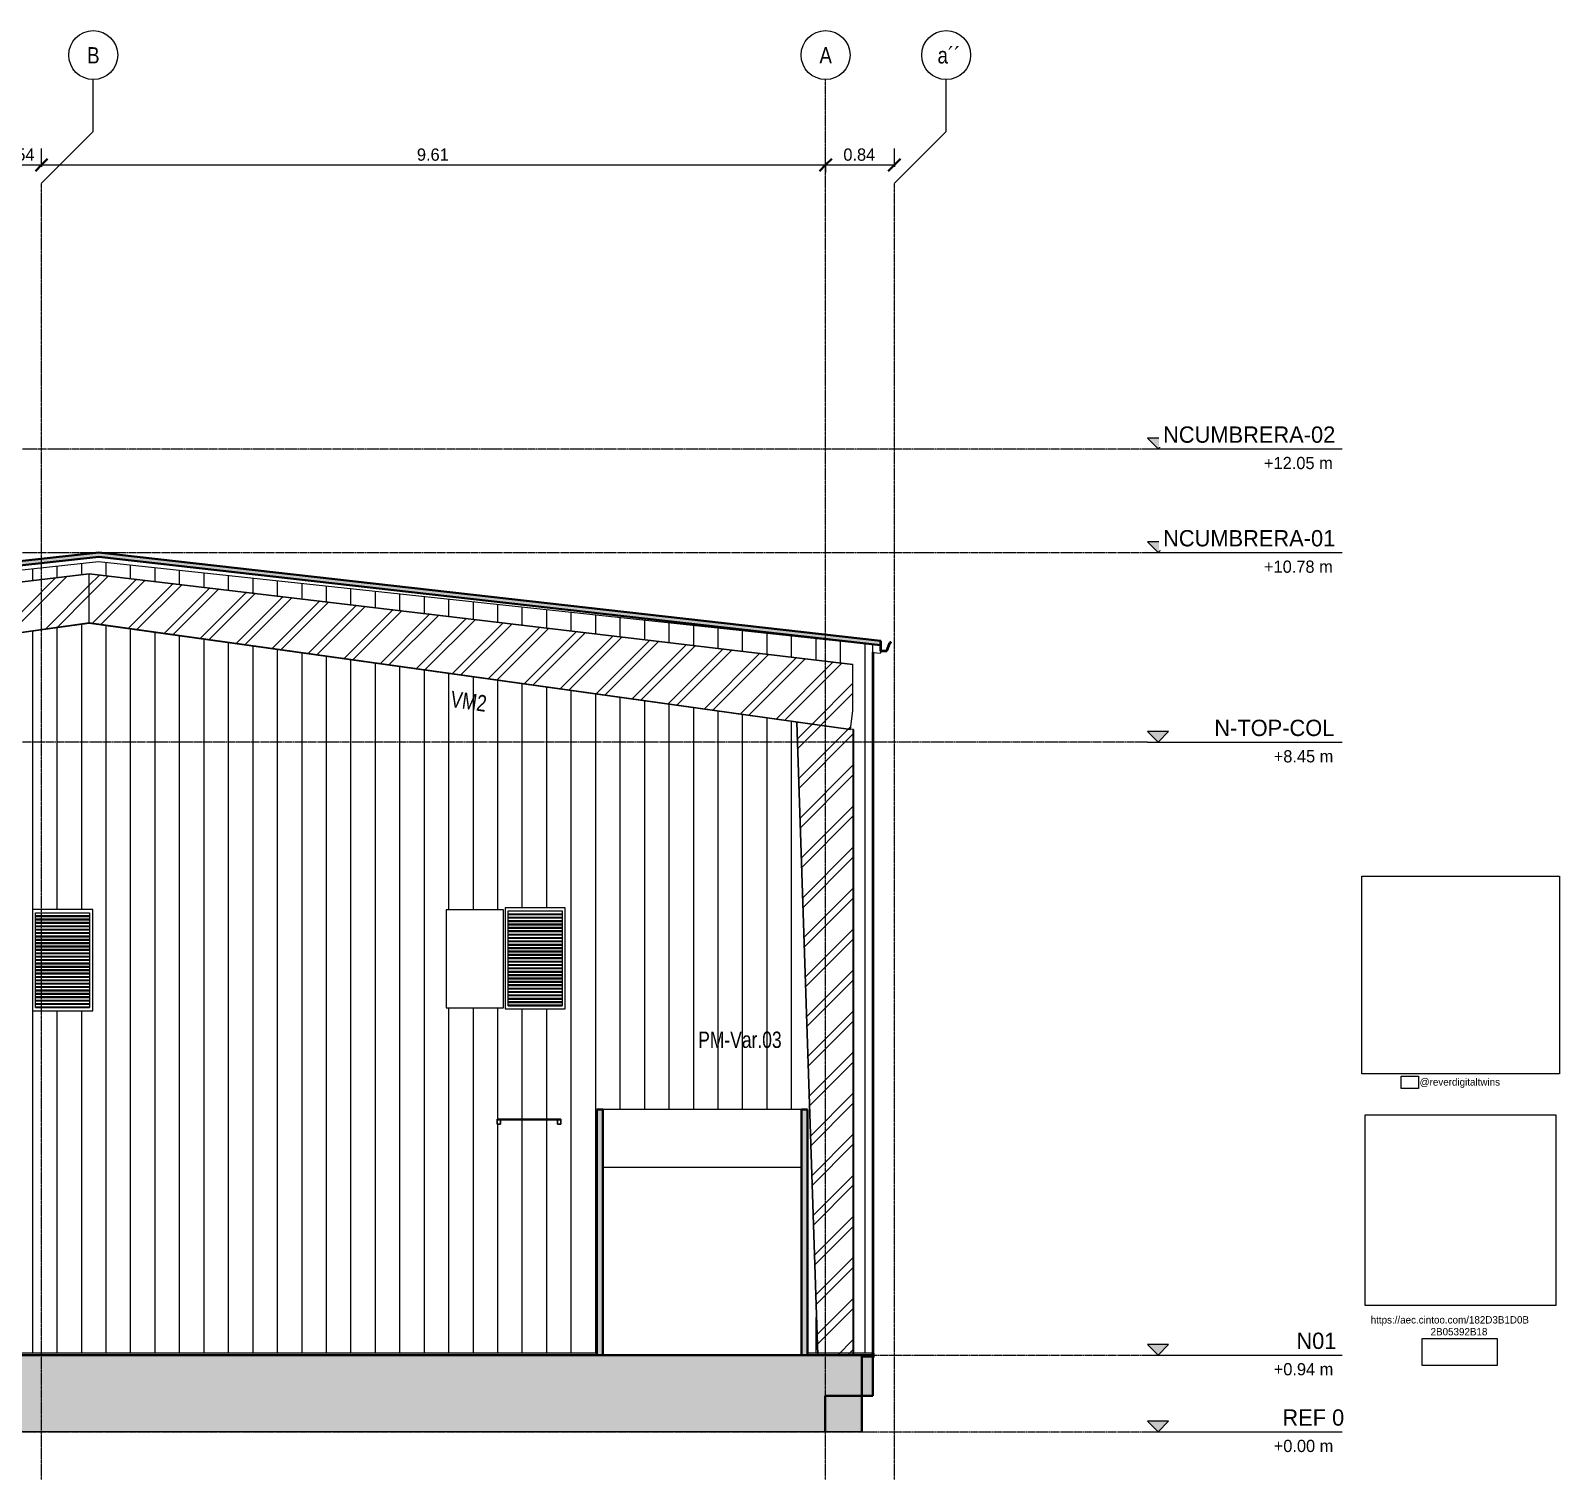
# Model space of a CAD drawing. Header units: centimetres. Extents: x -6646 to 16699, y -115 to 1717.
# Drawn here: x 14825 to 16699, y -58 to 1717 of the extents above; entities that cross this region are included whole.
import ezdxf

# ---------------------------------------------------------------- set-up
doc = ezdxf.new("R2010")
doc.units = ezdxf.units.CM
for name, pattern in [('Centre', [3.175, 0.635, -0.475, 1.59, -0.475]), ('Dash', [0.635, 0.3175, -0.3175]), ('Grid Line', [2.2225, 1.27, -0.3175, 0.3175, -0.3175])]:
    doc.linetypes.add(name, pattern=pattern)
for name, color, linetype, lineweight in [('A-ANNO-DIMS', 7, 'Continuous', 9), ('A-ANNO-DIMS-100', 7, 'Continuous', 9), ('A-CLNG', 7, 'Continuous', 9), ('A-FLOR', 7, 'Continuous', 9), ('A-FLOR-LEVL', 7, 'Continuous', 9), ('A-FLOR-PATT', 7, 'Continuous', 35), ('A-GENM', 7, 'Continuous', 9), ('A-GLAZ', 7, 'Continuous', 9), ('A-ROOF', 7, 'Continuous', 9), ('A-ROOF-MCUT', 7, 'Continuous', 35), ('A-ROOF-OTLN', 7, 'Continuous', 9), ('A-ROOF-PATT', 7, 'Continuous', 35), ('A-WALL', 7, 'Continuous', 9), ('A-WALL-PATT', 7, 'Continuous', 35), ('C-BLDG-PADS', 7, 'Continuous', 9), ('G-ANNO-REFR', 7, 'Dash', 18), ('G-ANNO-TEXT', 7, 'Continuous', 9), ('M-EQPM', 7, 'Continuous', 9), ('S-BEAM', 7, 'Continuous', 9), ('S-BEAM-IDEN', 7, 'Continuous', 18), ('S-COLS', 7, 'Continuous', 9), ('S-COLS-IDEN', 7, 'Continuous', 9), ('S-GRID', 7, 'Continuous', 9), ('S-GRID-IDEN', 7, 'Continuous', 9)]:
    doc.layers.add(name, color=color, linetype=linetype, lineweight=lineweight)
doc.styles.add('Century Gothic', font='GOTHIC.TTF', dxfattribs={"height": 20})
doc.styles.add('Century Gothic_1', font='GOTHIC.TTF', dxfattribs={"height": 15})
doc.styles.add('Century Gothic_2', font='GOTHIC.TTF', dxfattribs={"width": 0.8, "height": 20})
doc.styles.add('Century Gothic_3', font='GOTHIC.TTF', dxfattribs={"height": 9})
doc.styles.add('Saira Condensed', font='SairaCondensed-Regular.ttf', dxfattribs={"height": 20})
doc.dimstyles.new('FCA_N_Cotas_E100', dxfattribs={"dimscale": 30.48, "dimtxt": 15.662524, "dimasz": 0.492126, "dimexe": 0.656168, "dimexo": 0.656168, "dimgap": 0.032808, "dimtad": 1, "dimlfac": 0.01, "dimrnd": 0.01, "dimzin": 0, "dimdsep": 46, "dimtxsty": 'Century Gothic_1', "dimblk1": 'OBLIQUE', "dimblk2": 'OBLIQUE', "dimsah": 1, "dimcen": 0.09, "dimdle": 0.656168, "dimadec": 3, "dimazin": 2, "dimtfac": 1, "dimtdec": 4, "dimtix": 1, "dimtmove": 0, "dimatfit": 3, "dimfxl": 1, "dimtvp": 1, "dimtolj": 1, "dimtzin": 0, "dimarcsym": 2})
picture_1 = doc.add_image_def('image1.jpg', size_in_pixel=(275, 100))
picture_2 = doc.add_image_def('image2.png', size_in_pixel=(160, 160))
picture_3 = doc.add_image_def('image3.jpeg', size_in_pixel=(2000, 2000))
picture_4 = doc.add_image_def('image4.jpg', size_in_pixel=(434, 317))
pattern_1 = [(45, (16122.79, 0), (-25.1447, 25.1447), []), (45, (16122.79, 38.1), (-25.1447, 25.1447), [])]

# ---------------------------------------------------------------- blocks, each defined once
blk = doc.blocks.new('RVR-GM-Modulo escalera 01 - RVR-GM-Modulo escalera 01-1647736-Elevación Eje 22')
at = {"layer": 'A-GENM', "color": 254, "lineweight": 25, "true_color": 0xcccccc}
for p, q in [((-640, 383.2), (-717.7, 383.2)), ((-717.7, 383.2), (-717.7, 382.2)), ((-679.4, 383.2), (-717.7, 383.2)), ((-717.7, 383.2), (-717.7, 382.2)), ((-713.7, 382.7), (-717.7, 382.7)), ((-717.7, 382.7), (-717.7, 377.1)), ((-717.7, 382.2), (-640, 382.2)), ((-717.7, 382.2), (-679.4, 382.2)), ((-717.7, 377.1), (-713.7, 377.1)), ((-713.7, 377.1), (-713.7, 382.7)), ((-679.4, 382.2), (-679.4, 383.2)), ((-640, 383.2), (-678.4, 383.2)), ((-678.4, 383.2), (-678.4, 382.2)), ((-678.4, 382.2), (-640, 382.2)), ((-640, 382.7), (-644, 382.7)), ((-644, 382.7), (-644, 377.1)), ((-644, 377.1), (-640, 377.1)), ((-640, 382.2), (-640, 383.2)), ((-640, 382.2), (-640, 383.2)), ((-640, 377.1), (-640, 382.7))]:
    blk.add_line(p, q, dxfattribs=at)
blk = doc.blocks.new('RVR-PQ-Extractor - 0_70x1_20-1839096-Elevación Eje 22')
at = {"layer": 'M-EQPM', "color": 254, "true_color": 0xcccccc}
for p, q in [((-780.3, 639.7), (-780.3, 519.7)), ((-710.3, 639.7), (-780.3, 639.7)), ((-710.3, 519.7), (-710.3, 639.7)), ((-780.3, 519.7), (-710.3, 519.7))]:
    blk.add_line(p, q, dxfattribs=at)
blk = doc.blocks.new('M_Window-Louvers - 0_70 x 1_20-1843073-Elevación Eje 22')
at = {"layer": 'A-GLAZ', "color": 254, "true_color": 0xcccccc}
for p, q in [((-634.4, 642), (-708.2, 642)), ((-708.2, 642), (-708.2, 518.2)), ((-634.4, 518.2), (-634.4, 642)), ((-708.2, 518.2), (-634.4, 518.2))]:
    blk.add_line(p, q, dxfattribs=at)
at = {"layer": 'A-GLAZ', "color": 254, "true_color": 0xe5e5e5}
for p, q in [((-704.4, 634.7), (-704.4, 638.2)), ((-704.4, 638.2), (-638.2, 638.2)), ((-638.2, 638.2), (-638.2, 634.7)), ((-704.4, 633.7), (-704.4, 634.7)), ((-704.4, 634.7), (-638.2, 634.7)), ((-704.4, 630.6), (-704.4, 633.7)), ((-704.4, 633.7), (-638.2, 633.7)), ((-704.4, 629.6), (-704.4, 630.6)), ((-704.4, 630.6), (-638.2, 630.6)), ((-704.4, 629.6), (-638.2, 629.6)), ((-704.4, 626.5), (-704.4, 629.6)), ((-704.4, 625.5), (-704.4, 626.5)), ((-704.4, 626.5), (-638.2, 626.5)), ((-704.4, 625.5), (-638.2, 625.5)), ((-704.4, 622.3), (-704.4, 625.5)), ((-704.4, 621.3), (-704.4, 622.3)), ((-704.4, 622.3), (-638.2, 622.3)), ((-704.4, 621.3), (-638.2, 621.3)), ((-704.4, 618.2), (-704.4, 621.3)), ((-638.2, 634.7), (-638.2, 633.7)), ((-638.2, 633.7), (-638.2, 630.6)), ((-638.2, 630.6), (-638.2, 629.6)), ((-638.2, 629.6), (-638.2, 626.5)), ((-638.2, 626.5), (-638.2, 625.5)), ((-638.2, 625.5), (-638.2, 622.3)), ((-638.2, 622.3), (-638.2, 621.3)), ((-638.2, 621.3), (-638.2, 618.2)), ((-704.4, 617.2), (-704.4, 618.2)), ((-704.4, 618.2), (-638.2, 618.2)), ((-704.4, 617.2), (-638.2, 617.2)), ((-704.4, 614.1), (-704.4, 617.2)), ((-704.4, 613.1), (-704.4, 614.1)), ((-704.4, 614.1), (-638.2, 614.1)), ((-704.4, 613.1), (-638.2, 613.1)), ((-704.4, 609.9), (-704.4, 613.1)), ((-704.4, 608.9), (-704.4, 609.9)), ((-704.4, 609.9), (-638.2, 609.9)), ((-704.4, 608.9), (-638.2, 608.9)), ((-704.4, 605.8), (-704.4, 608.9)), ((-704.4, 604.8), (-704.4, 605.8)), ((-704.4, 605.8), (-638.2, 605.8)), ((-704.4, 604.8), (-638.2, 604.8)), ((-704.4, 601.6), (-704.4, 604.8)), ((-704.4, 600.6), (-704.4, 601.6)), ((-704.4, 601.6), (-638.2, 601.6)), ((-704.4, 600.6), (-638.2, 600.6)), ((-704.4, 597.5), (-704.4, 600.6)), ((-638.2, 618.2), (-638.2, 617.2)), ((-638.2, 617.2), (-638.2, 614.1)), ((-638.2, 614.1), (-638.2, 613.1)), ((-638.2, 613.1), (-638.2, 609.9)), ((-638.2, 609.9), (-638.2, 608.9)), ((-638.2, 608.9), (-638.2, 605.8)), ((-638.2, 605.8), (-638.2, 604.8)), ((-638.2, 604.8), (-638.2, 601.6)), ((-638.2, 601.6), (-638.2, 600.6)), ((-638.2, 600.6), (-638.2, 597.5)), ((-704.4, 596.5), (-704.4, 597.5)), ((-704.4, 597.5), (-638.2, 597.5)), ((-704.4, 596.5), (-638.2, 596.5)), ((-704.4, 593.4), (-704.4, 596.5)), ((-704.4, 592.4), (-704.4, 593.4)), ((-704.4, 593.4), (-638.2, 593.4)), ((-704.4, 592.4), (-638.2, 592.4)), ((-704.4, 589.2), (-704.4, 592.4)), ((-704.4, 588.2), (-704.4, 589.2)), ((-704.4, 589.2), (-638.2, 589.2)), ((-704.4, 588.2), (-638.2, 588.2)), ((-704.4, 585.1), (-704.4, 588.2)), ((-704.4, 584.1), (-704.4, 585.1)), ((-704.4, 585.1), (-638.2, 585.1)), ((-704.4, 584.1), (-638.2, 584.1)), ((-704.4, 581), (-704.4, 584.1)), ((-704.4, 580), (-704.4, 581)), ((-704.4, 581), (-638.2, 581)), ((-638.2, 597.5), (-638.2, 596.5)), ((-638.2, 596.5), (-638.2, 593.4)), ((-638.2, 593.4), (-638.2, 592.4)), ((-638.2, 592.4), (-638.2, 589.2)), ((-638.2, 589.2), (-638.2, 588.2)), ((-638.2, 588.2), (-638.2, 585.1)), ((-638.2, 585.1), (-638.2, 584.1)), ((-638.2, 584.1), (-638.2, 581)), ((-638.2, 581), (-638.2, 580)), ((-704.4, 580), (-638.2, 580)), ((-704.4, 576.8), (-704.4, 580)), ((-704.4, 575.8), (-704.4, 576.8)), ((-704.4, 576.8), (-638.2, 576.8)), ((-704.4, 575.8), (-638.2, 575.8)), ((-704.4, 572.7), (-704.4, 575.8)), ((-704.4, 571.7), (-704.4, 572.7)), ((-704.4, 572.7), (-638.2, 572.7)), ((-704.4, 571.7), (-638.2, 571.7)), ((-704.4, 568.6), (-704.4, 571.7)), ((-704.4, 567.5), (-704.4, 568.6)), ((-704.4, 568.6), (-638.2, 568.6)), ((-704.4, 567.5), (-638.2, 567.5)), ((-704.4, 564.4), (-704.4, 567.5)), ((-704.4, 563.4), (-704.4, 564.4)), ((-704.4, 564.4), (-638.2, 564.4)), ((-704.4, 563.4), (-638.2, 563.4)), ((-704.4, 560.3), (-704.4, 563.4)), ((-638.2, 580), (-638.2, 576.8)), ((-638.2, 576.8), (-638.2, 575.8)), ((-638.2, 575.8), (-638.2, 572.7)), ((-638.2, 572.7), (-638.2, 571.7)), ((-638.2, 571.7), (-638.2, 568.6)), ((-638.2, 568.6), (-638.2, 567.5)), ((-638.2, 567.5), (-638.2, 564.4)), ((-638.2, 564.4), (-638.2, 563.4)), ((-638.2, 563.4), (-638.2, 560.3)), ((-704.4, 559.3), (-704.4, 560.3)), ((-704.4, 560.3), (-638.2, 560.3)), ((-704.4, 559.3), (-638.2, 559.3)), ((-704.4, 556.1), (-704.4, 559.3)), ((-704.4, 555.1), (-704.4, 556.1)), ((-704.4, 556.1), (-638.2, 556.1)), ((-704.4, 555.1), (-638.2, 555.1)), ((-704.4, 552), (-704.4, 555.1)), ((-704.4, 551), (-704.4, 552)), ((-704.4, 552), (-638.2, 552)), ((-704.4, 551), (-638.2, 551)), ((-704.4, 547.9), (-704.4, 551)), ((-704.4, 546.9), (-704.4, 547.9)), ((-704.4, 547.9), (-638.2, 547.9)), ((-704.4, 546.9), (-638.2, 546.9)), ((-704.4, 543.7), (-704.4, 546.9)), ((-704.4, 542.7), (-704.4, 543.7)), ((-704.4, 543.7), (-638.2, 543.7)), ((-638.2, 560.3), (-638.2, 559.3)), ((-638.2, 559.3), (-638.2, 556.1)), ((-638.2, 556.1), (-638.2, 555.1)), ((-638.2, 555.1), (-638.2, 552)), ((-638.2, 552), (-638.2, 551)), ((-638.2, 551), (-638.2, 547.9)), ((-638.2, 547.9), (-638.2, 546.9)), ((-638.2, 546.9), (-638.2, 543.7)), ((-638.2, 543.7), (-638.2, 542.7)), ((-704.4, 542.7), (-638.2, 542.7)), ((-704.4, 539.6), (-704.4, 542.7)), ((-704.4, 538.6), (-704.4, 539.6)), ((-704.4, 539.6), (-638.2, 539.6)), ((-704.4, 538.6), (-638.2, 538.6)), ((-704.4, 535.5), (-704.4, 538.6)), ((-704.4, 534.5), (-704.4, 535.5)), ((-704.4, 535.5), (-638.2, 535.5)), ((-704.4, 534.5), (-638.2, 534.5)), ((-704.4, 531.3), (-704.4, 534.5)), ((-704.4, 530.3), (-704.4, 531.3)), ((-704.4, 531.3), (-638.2, 531.3)), ((-704.4, 530.3), (-638.2, 530.3)), ((-704.4, 527.2), (-704.4, 530.3)), ((-704.4, 526.2), (-704.4, 527.2)), ((-704.4, 527.2), (-638.2, 527.2)), ((-704.4, 526.2), (-638.2, 526.2)), ((-704.4, 523), (-704.4, 526.2)), ((-638.2, 542.7), (-638.2, 539.6)), ((-638.2, 539.6), (-638.2, 538.6)), ((-638.2, 538.6), (-638.2, 535.5)), ((-638.2, 535.5), (-638.2, 534.5)), ((-638.2, 534.5), (-638.2, 531.3)), ((-638.2, 531.3), (-638.2, 530.3)), ((-638.2, 530.3), (-638.2, 527.2)), ((-638.2, 527.2), (-638.2, 526.2)), ((-638.2, 526.2), (-638.2, 523)), ((-704.4, 522), (-704.4, 523)), ((-704.4, 523), (-638.2, 523)), ((-704.4, 522), (-638.2, 522)), ((-638.2, 523), (-638.2, 522))]:
    blk.add_line(p, q, dxfattribs=at)
blk = doc.blocks.new('PQ_RVR_ARQ-01_ZZ_ZZ_MO_T_A_rvt-3-Elevación Eje 22')
at = {"layer": 'A-ROOF-PATT', "lineweight": 9, "true_color": 0xeaeaea}
blk.add_hatch(color=254, dxfattribs=at).paths.add_polyline_path([(-247.9, 964), (-247.9, 969.1), (-1206.2, 1077.3), (-2182.3, 970.5), (-2182.3, 965.5), (-1206.2, 1072.3), (-281.8, 967.9)])
at = {"layer": 'A-WALL', "true_color": 0xeaeaea}
for points in [[(-595.7, 94), (-588.2, 94), (-588.2, 394.9), (-595.7, 394.9), (-595.7, 390.5)], [(-345.1, 94), (-337.6, 94), (-337.6, 394.9), (-345.1, 394.9), (-345.1, 390.5)]]:
    blk.add_hatch(color=254, dxfattribs=at).paths.add_polyline_path(points)
at = {"layer": 'A-WALL-PATT', "lineweight": 9, "true_color": 0xf2f2f2}
h = blk.add_hatch(dxfattribs=at)
h.set_pattern_fill('FP_17', style=0, pattern_type=2)
h.set_pattern_definition([(90, (7.864, 0), (-30, 2e-15), [])])
h.paths.add_polyline_path([(-2181.6, 96.5), (-595.7, 96.5), (-595.7, 394.9), (-337.6, 394.9), (-337.6, 96.5), (-325.6, 96.5), (-351.2, 869.8), (-1217.7, 991), (-2167, 858.2), (-2167, 518), (-2165.7, 518), (-2165.7, 513), (-2168.2, 513), (-2168.2, 518), (-2167.5, 518), (-2167.5, 858.1), (-2182.1, 856.1), (-2182.1, 515.5), (-2181.6, 515.5), (-2181.6, 195.2)])
h.paths.add_polyline_path([(-258.3, 96.5), (-257.6, 96.5), (-257.6, 964.4), (-1206.4, 1066.1), (-2167, 960.5), (-2167, 937.5), (-1217.5, 1051.9), (-281.8, 940.7), (-281.8, 883.3), (-284.9, 861.1), (-281.2, 860.6), (-281.2, 96.5), (-258.3, 96.5)])
h.paths.add_polyline_path([(-717.7, 377.1), (-717.7, 383.2), (-640, 383.2), (-640, 377.1), (-644, 377.1), (-644, 382.2), (-713.7, 382.2), (-713.7, 377.1)])
h.paths.add_polyline_path([(-1213.5, 516), (-1287.3, 516), (-1287.3, 639.8), (-1213.5, 639.8), (-1213.5, 517.1)])
h.paths.add_polyline_path([(-634.6, 518.2), (-708.2, 518.2), (-708.2, 642), (-634.4, 642), (-634.4, 518.2)])
h.paths.add_polyline_path([(-1311.4, 519.7), (-1362, 519.7), (-1362, 639.7), (-1292, 639.7), (-1292, 519.7), (-1293, 519.7)])
h.paths.add_polyline_path([(-780.3, 519.7), (-780.3, 639.7), (-710.3, 639.7), (-710.3, 519.7), (-779.3, 519.7)])
h.paths.add_polyline_path([(-2182.1, 935.7), (-2167.5, 937.4), (-2167.5, 955.5), (-2168, 955.5), (-2168, 960.4), (-2182.1, 958.9)])
at = {"layer": 'A-WALL-PATT', "lineweight": 9, "true_color": 0xeaeaea}
for points in [[(-257.5, 96.5), (-257, 96.5), (-257, 955.5), (-257.5, 955.5), (-257.5, 390.5)], [(-257.5, 91.5), (-255.8, 91.5), (-255.8, 96.5), (-258.3, 96.5), (-258.3, 94), (-257.5, 94)], [(-315.8, -0.2), (-270.8, -0.2), (-270.8, 44), (-315.8, 44)]]:
    blk.add_hatch(color=254, dxfattribs=at).paths.add_polyline_path(points)
at = {"layer": 'A-CLNG', "color": 254, "lineweight": 18, "true_color": 0xe5e5e5}
for p, q in [((-345.1, 394.9), (-588.2, 394.9)), ((-345.1, 394.9), (-588.2, 394.9)), ((-345.1, 323.9), (-588.2, 323.9)), ((-345.1, 323.9), (-588.2, 323.9))]:
    blk.add_line(p, q, dxfattribs=at)
at = {"layer": 'A-FLOR', "color": 254, "lineweight": 35, "true_color": 0xcccccc}
for p, q in [((-270.8, 94), (-2181.6, 94)), ((-270.8, 44), (-270.8, 94))]:
    blk.add_line(p, q, dxfattribs=at)
at = {"layer": 'A-ROOF', "color": 254, "lineweight": 35, "true_color": 0xcccccc}
for p, q in [((-1206.2, 1077.3), (-2182.3, 970.5)), ((-2182.3, 965.5), (-1206.2, 1072.3)), ((-247.9, 969.1), (-1206.2, 1077.3)), ((-1206.2, 1072.3), (-247.9, 964)), ((-247.9, 964), (-247.9, 969.1))]:
    blk.add_line(p, q, dxfattribs=at)
at = {"layer": 'A-ROOF-MCUT', "color": 254, "true_color": 0xcccccc}
for p, q in [((-247.5, 969.1), (-247.9, 969.1)), ((-247.9, 969.1), (-247.9, 956.6)), ((-247.9, 956.6), (-240.4, 956.6)), ((-247.5, 956.9), (-247.5, 969.1)), ((-240.7, 956.9), (-247.5, 956.9)), ((-236.9, 966.9), (-240.7, 956.9)), ((-240.4, 956.6), (-236.6, 966.5)), ((-235.7, 966.9), (-236.9, 966.9)), ((-235.4, 967.8), (-236.6, 967.8)), ((-236.6, 967.8), (-236.6, 967.5)), ((-236.6, 967.5), (-235.7, 967.5)), ((-236.6, 966.5), (-235.4, 966.5)), ((-235.7, 967.5), (-235.7, 966.9)), ((-235.4, 966.5), (-235.4, 967.8))]:
    blk.add_line(p, q, dxfattribs=at)
at = {"layer": 'A-ROOF-OTLN', "color": 254, "true_color": 0xcccccc}
for p in [(-247.9, 956.6), (-257, 955)]:
    blk.add_line(p, (-247.9, 954), dxfattribs=at)
at = {"layer": 'A-WALL', "color": 254, "true_color": 0xcccccc}
for p, q in [((-1206.4, 1066.1), (-2132.7, 964.3)), ((-257.6, 964.4), (-1206.4, 1066.1)), ((-257.6, 96.5), (-257.6, 964.4)), ((-257.5, 955.5), (-257.6, 955.5)), ((-345.1, 394.9), (-588.2, 394.9)), ((-255.8, 96.5), (-258.3, 96.5)), ((-258.3, 96.5), (-258.3, 91.5)), ((-255.8, 91.5), (-255.8, 96.5)), ((-258.3, 91.5), (-255.8, 91.5))]:
    blk.add_line(p, q, dxfattribs=at)
at = {"layer": 'A-WALL', "color": 254, "lineweight": 35, "true_color": 0xcccccc}
for p, q in [((-257, 955.5), (-257.5, 955.5)), ((-257.5, 955.5), (-257.5, 96.5)), ((-257, 96.5), (-257, 955.5)), ((-595.7, 394.9), (-595.7, 94)), ((-588.2, 394.9), (-595.7, 394.9)), ((-588.2, 94), (-588.2, 394.9)), ((-337.6, 394.9), (-345.1, 394.9)), ((-345.1, 394.9), (-345.1, 94)), ((-337.6, 94), (-337.6, 394.9)), ((-595.7, 94), (-588.2, 94)), ((-345.1, 94), (-337.6, 94)), ((-257.5, 96.5), (-257, 96.5)), ((-270.8, -0.2), (-270.8, 44))]:
    blk.add_line(p, q, dxfattribs=at)
at = {"layer": 'A-WALL', "color": 254, "lineweight": 18, "true_color": 0xcccccc}
for p, q in [((-595.7, 96.5), (-2181.6, 96.5)), ((-258.3, 96.5), (-337.6, 96.5)), ((-258.3, 96.5), (-258.3, 91.5)), ((-258.3, 91.5), (-258.3, 96.5)), ((-258.3, 96.5), (-258.3, 96.5)), ((-258.3, 91.5), (-270.8, 91.5)), ((-258.3, 91.5), (-258.3, 91.5))]:
    blk.add_line(p, q, dxfattribs=at)
at = {"layer": 'C-BLDG-PADS', "color": 254, "lineweight": 18, "true_color": 0xdadada}
for p, q in [((-270.8, 0), (-2181.6, 0)), ((-270.8, -0.2), (-270.8, 0))]:
    blk.add_line(p, q, dxfattribs=at)
at = {"layer": 'A-GENM', "color": 254, "lineweight": 70, "true_color": 0xdadada}
blk.add_blockref('RVR-GM-Modulo escalera 01 - RVR-GM-Modulo escalera 01-1647736-Elevación Eje 22', (0, 0), dxfattribs=at)
at = {"layer": 'A-GLAZ', "color": 254, "lineweight": 70, "true_color": 0xdadada}
for p in [(-579.1, -2.2), (0, 0)]:
    blk.add_blockref('M_Window-Louvers - 0_70 x 1_20-1843073-Elevación Eje 22', p, dxfattribs=at)
at = {"layer": 'M-EQPM', "color": 254, "lineweight": 70, "true_color": 0xdadada}
blk.add_blockref('RVR-PQ-Extractor - 0_70x1_20-1839096-Elevación Eje 22', (0, 0), dxfattribs=at)
blk = doc.blocks.new('Level - Con_Triangulo-1145637-Elevación Eje 22')
at = {"layer": 'A-FLOR-LEVL', "true_color": 0xe2e2e2}
blk.add_hatch(color=254, dxfattribs=at).paths.add_polyline_path([(-6510.5, 12.9), (-6497.7, 0), (-6484.8, 12.9)])
at = {"layer": 'A-FLOR-LEVL', "color": 253, "true_color": 0xaaaaaa}
for p, q in [((-6484.8, 0), (-6723.2, 0)), ((-6510.5, 12.9), (-6484.8, 12.9)), ((-6497.7, 0), (-6510.5, 12.9)), ((-6484.8, 12.9), (-6497.7, 0))]:
    blk.add_line(p, q, dxfattribs=at)
blk = doc.blocks.new('Grid - 3mm-1819951-Elevación Eje 22')
at = {"layer": 'S-GRID-IDEN', "color": 253, "true_color": 0xaaaaaa}
blk.add_circle((-1330.8, 1687.1), 30, dxfattribs=at)
blk = doc.blocks.new('DIMBLOCK55-Elevación Eje 22')
at = {"layer": 'A-ANNO-DIMS-100'}
for p, q in [((14784.2, 1552.4), (14784.2, 1572.4)), ((14838.6, 1552.4), (14838.6, 1572.4)), ((14784.2, 1552.4), (14838.6, 1552.4)), ((14784.2, 1552.4), (14784.2, 1543)), ((14838.6, 1552.4), (14838.6, 1550.1))]:
    blk.add_line(p, q, dxfattribs=at)
at = {"layer": 'A-ANNO-DIMS-100', "lineweight": 35}
for p, q in [((14784.2, 1552.4), (14791.7, 1559.9)), ((14838.6, 1552.4), (14846.1, 1559.9)), ((14784.2, 1552.4), (14776.7, 1544.9)), ((14838.6, 1552.4), (14831.1, 1544.9))]:
    blk.add_line(p, q, dxfattribs=at)
at = {"layer": 'A-ANNO-DIMS-100', "color": 0, "insert": (14791, 1572.6), "char_height": 15, "width": 48.927, "attachment_point": 1, "line_spacing_factor": 0.984502, "style": 'Century Gothic_1'}
blk.add_mtext('0.54', dxfattribs=at)
blk = doc.blocks.new('_Oblique')
at = {"color": 0, "linetype": 'ByBlock', "lineweight": -2}
blk.add_line((-0.5, -0.5), (0.5, 0.5), dxfattribs=at)
blk = doc.blocks.new('DIMBLOCK56-Elevación Eje 22')
at = {"layer": 'A-ANNO-DIMS-100'}
for p, q in [((14838.6, 1552.4), (14838.6, 1572.4)), ((15799.6, 1552.4), (15799.6, 1572.4)), ((14838.6, 1552.4), (15799.6, 1552.4)), ((14838.6, 1552.4), (14838.6, 1550.1)), ((15799.6, 1552.4), (15799.6, 1543))]:
    blk.add_line(p, q, dxfattribs=at)
at = {"layer": 'A-ANNO-DIMS-100', "lineweight": 35}
for p, q in [((14838.6, 1552.4), (14846.1, 1559.9)), ((15799.6, 1552.4), (15807.1, 1559.9)), ((14838.6, 1552.4), (14831.1, 1544.9)), ((15799.6, 1552.4), (15792.1, 1544.9))]:
    blk.add_line(p, q, dxfattribs=at)
at = {"layer": 'A-ANNO-DIMS-100', "color": 0, "insert": (15298.7, 1572.6), "char_height": 15, "width": 48.927, "attachment_point": 1, "line_spacing_factor": 0.984502, "style": 'Century Gothic_1'}
blk.add_mtext('9.61', dxfattribs=at)
blk = doc.blocks.new('DIMBLOCK57-Elevación Eje 22')
at = {"layer": 'A-ANNO-DIMS-100'}
for p, q in [((15799.6, 1552.4), (15799.6, 1572.4)), ((15883.8, 1552.4), (15883.8, 1572.4)), ((15799.6, 1552.4), (15883.8, 1552.4)), ((15799.6, 1552.4), (15799.6, 1543)), ((15883.8, 1552.4), (15883.8, 1550.1))]:
    blk.add_line(p, q, dxfattribs=at)
at = {"layer": 'A-ANNO-DIMS-100', "lineweight": 35}
for p, q in [((15799.6, 1552.4), (15807.1, 1559.9)), ((15883.8, 1552.4), (15891.3, 1559.9)), ((15799.6, 1552.4), (15792.1, 1544.9)), ((15883.8, 1552.4), (15876.3, 1544.9))]:
    blk.add_line(p, q, dxfattribs=at)
at = {"layer": 'A-ANNO-DIMS-100', "color": 0, "insert": (15821.3, 1572.6), "char_height": 15, "width": 48.927, "attachment_point": 1, "line_spacing_factor": 0.984502, "style": 'Century Gothic_1'}
blk.add_mtext('0.84', dxfattribs=at)

msp = doc.modelspace()

# ---------------------------------------------------------------- hatches: boundary and pattern name
at = {"layer": 'A-FLOR-PATT', "lineweight": 9, "true_color": 0x9a9a9a}
h = msp.add_hatch(color=253, dxfattribs=at)
h.paths.add_polyline_path([(15833.107, 44), (15857.394, 44), (15857.394, 94), (13933.363, 94), (13933.363, 44), (15799.156, 44)])
h.paths.add_polyline_path([(10196.606, 44), (13753.677, 44), (13753.677, 94), (10027.212, 94), (10027.212, 44), (10176.934, 44)])
at = {"layer": 'A-WALL-PATT', "lineweight": 9, "true_color": 0x9a9a9a}
msp.add_hatch(color=253, dxfattribs=at).paths.add_polyline_path([(15181.768, -0.199), (15799.156, -0.199), (15799.156, 44), (13933.363, 44), (13933.363, 94), (13766.761, 94), (13766.761, -0.199), (14810.665, -0.199)])
at = {"layer": 'S-BEAM', "true_color": 0xc0c0c0}
h = msp.add_hatch(dxfattribs=at)
h.set_pattern_fill('FP_20', color=9, style=0, pattern_type=2)
h.set_pattern_definition(pattern_1)
h.paths.add_polyline_path([(13913.072, 932.686), (14897.21, 1051.333), (14897.21, 1051.919), (13913.072, 933.272)])
h = msp.add_hatch(dxfattribs=at)
h.set_pattern_fill('FP_19', color=9, style=0, pattern_type=2)
h.set_pattern_definition(pattern_1)
h.paths.add_polyline_path([(13913.072, 853.898), (13915.407, 854.225), (13915.407, 932.967), (13913.072, 932.686)])
h.paths.add_polyline_path([(13915.989, 854.306), (14897.21, 991.581), (14897.21, 1051.333), (13915.989, 933.037), (13915.989, 932.686)])
h = msp.add_hatch(dxfattribs=at)
h.set_pattern_fill('FP_19', color=9, style=0, pattern_type=2)
h.set_pattern_definition(pattern_1)
h.paths.add_polyline_path([(15833.107, 940.086), (15833.107, 940.672), (14897.21, 1051.948), (14897.21, 1051.362)])
h = msp.add_hatch(dxfattribs=at)
h.set_pattern_fill('FP_19', color=9, style=0, pattern_type=2)
h.set_pattern_definition(pattern_1)
h.paths.add_polyline_path([(15830.004, 861.081), (15833.107, 883.263), (15833.107, 940.086), (14897.21, 1051.333), (14897.21, 991.581), (15790.011, 866.676)])
h = msp.add_hatch(dxfattribs=at)
h.set_pattern_fill('FP_19', color=9, style=0, pattern_type=2)
h.set_pattern_definition(pattern_1)
h.paths.add_polyline_path([(13913.072, 853.31), (14897.21, 990.994), (14897.21, 991.581), (13913.072, 853.898)])
h = msp.add_hatch(dxfattribs=at)
h.set_pattern_fill('FP_19', color=9, style=0, pattern_type=2)
h.set_pattern_definition(pattern_1)
h.paths.add_polyline_path([(15829.923, 860.505), (15830.004, 861.081), (14897.21, 991.581), (14897.21, 990.994)])
at = {"layer": 'S-COLS', "true_color": 0xc0c0c0}
h = msp.add_hatch(dxfattribs=at)
h.set_pattern_fill('FP_19', color=9, style=0, pattern_type=2)
h.set_pattern_definition(pattern_1)
h.paths.add_polyline_path([(15789.429, 94), (15790.011, 94), (15764.332, 869.681), (15763.747, 869.763), (15779.613, 390.5)])
h = msp.add_hatch(dxfattribs=at)
h.set_pattern_fill('FP_19', color=9, style=0, pattern_type=2)
h.set_pattern_definition(pattern_1)
h.paths.add_polyline_path([(15790.011, 94), (15833.107, 94), (15833.107, 860.647), (15830.004, 861.081), (15829.923, 860.505), (15764.332, 869.681), (15780.195, 390.5)])
h = msp.add_hatch(dxfattribs=at)
h.set_pattern_fill('FP_19', color=9, style=0, pattern_type=2)
h.set_pattern_definition(pattern_1)
h.paths.add_polyline_path([(15833.689, 94), (15833.689, 860.566), (15833.107, 860.647), (15833.107, 94)])

# ---------------------------------------------------------------- linework, layer by layer
at = {"layer": 'A-FLOR', "lineweight": 35}
for p, q in [((15789.429, 94), (13933.363, 94)), ((15857.394, 94), (15833.689, 94)), ((15857.394, 44), (15857.394, 94)), ((15799.156, 44), (15857.394, 44))]:
    msp.add_line(p, q, dxfattribs=at)
at = {"layer": 'A-FLOR-LEVL', "color": 253, "linetype": 'Centre', "true_color": 0xaaaaaa}
for p, q in [((9630.136, 1204.505), (16194.168, 1204.505)), ((9630.136, 1077.508), (16194.168, 1077.508)), ((16194.168, 845.103), (9630.136, 845.103)), ((9630.136, 94), (16194.168, 94)), ((9630.136, 0), (16194.168, 0))]:
    msp.add_line(p, q, dxfattribs=at)
at = {"layer": 'A-WALL', "lineweight": 35}
msp.add_line((15799.156, -0.199), (15799.156, 44), dxfattribs=at)
at = {"layer": 'S-BEAM'}
for p, q in [((13913.072, 933.272), (14897.21, 1051.919)), ((13913.072, 932.686), (14897.21, 1051.333)), ((14897.21, 1051.362), (14897.21, 1051.948)), ((14897.21, 1051.948), (15833.107, 940.672)), ((14897.21, 1051.333), (14897.21, 1051.919)), ((14897.21, 1051.362), (15833.107, 940.086)), ((14897.21, 991.581), (14897.21, 1051.333)), ((14897.21, 991.581), (14897.21, 1051.333)), ((13913.072, 853.898), (14897.21, 991.581)), ((13913.072, 853.31), (14897.21, 990.994)), ((14897.21, 990.994), (14897.21, 991.581)), ((14897.21, 990.994), (14897.21, 991.581)), ((14897.21, 991.581), (15830.004, 861.081)), ((14897.21, 990.994), (15829.923, 860.505)), ((15833.107, 940.086), (15833.107, 940.672)), ((15833.107, 883.263), (15833.107, 940.086)), ((15830.004, 861.081), (15833.107, 883.263)), ((15830.004, 861.081), (15829.923, 860.505))]:
    msp.add_line(p, q, dxfattribs=at)
at = {"layer": 'S-COLS'}
for p, q in [((15763.747, 869.763), (15789.429, 94)), ((15764.332, 869.681), (15790.011, 94)), ((15833.107, 860.647), (15830.004, 861.081)), ((15833.107, 860.647), (15833.107, 94)), ((15833.689, 860.566), (15833.107, 860.647)), ((15833.689, 860.566), (15833.689, 94)), ((15789.429, 94), (15790.011, 94)), ((15790.011, 94), (15833.107, 94)), ((15833.689, 94), (15833.107, 94))]:
    msp.add_line(p, q, dxfattribs=at)
at = {"layer": 'S-GRID', "color": 253, "true_color": 0xaaaaaa}
for p, q in [((14902.107, 1593.576), (14902.107, 1657.076)), ((15947.317, 1593.576), (15947.317, 1657.076)), ((14838.607, 1530.076), (14902.107, 1593.576)), ((15883.817, 1530.076), (15947.317, 1593.576))]:
    msp.add_line(p, q, dxfattribs=at)
at = {"layer": 'S-GRID', "color": 253, "linetype": 'Grid Line', "true_color": 0xaaaaaa}
for p, q in [((15799.589, -58.405), (15799.589, 1657.076)), ((14838.607, -58.405), (14838.607, 1530.076)), ((15883.817, -58.405), (15883.817, 1530.076))]:
    msp.add_line(p, q, dxfattribs=at)

# ---------------------------------------------------------------- block references
at = {"lineweight": 5}
msp.add_blockref('PQ_RVR_ARQ-01_ZZ_ZZ_MO_T_A_rvt-3-Elevación Eje 22', (16114.924, 0), dxfattribs=at)
at = {"layer": 'A-FLOR-LEVL', "color": 253, "true_color": 0xaaaaaa, "extrusion": (0, 0, -1)}
for p in [(-9709.379, 1204.505), (-9709.379, 1077.508), (-9709.379, 845.103), (-9709.379, 94), (-9709.379, 0)]:
    msp.add_blockref('Level - Con_Triangulo-1145637-Elevación Eje 22', p, dxfattribs=at)
at = {"layer": 'S-GRID-IDEN', "color": 253, "true_color": 0xaaaaaa}
for p in [(16232.88, 0), (17130.362, 0), (17278.09, 0)]:
    msp.add_blockref('Grid - 3mm-1819951-Elevación Eje 22', p, dxfattribs=at)

# ---------------------------------------------------------------- texts
at = {"layer": 'G-ANNO-TEXT', "char_height": 9, "attachment_point": 1, "style": 'Century Gothic_3'}
for s, insert, width in [('@reverdigitaltwins', (16527.532, 433.164), 128.67084), ('https://aec.cintoo.com/182D3B1D0B', (16467.527, 141.669), 262.55266), ('2B05392B18', (16540.949, 127.117), 84.17719)]:
    msp.add_mtext(s, dxfattribs=dict(at, insert=insert, width=width))
at = {"layer": 'S-BEAM-IDEN', "lineweight": 9, "insert": (15341.729, 908.087), "char_height": 20, "width": 60.2869, "attachment_point": 1, "rotation": 352.035866, "style": 'Century Gothic_2'}
msp.add_mtext('VM2', dxfattribs=at)
at = {"layer": 'S-COLS-IDEN', "insert": (15643.413, 490.382), "char_height": 20, "width": 134.6835, "attachment_point": 1, "style": 'Century Gothic_2'}
msp.add_mtext('PM-Var.03', dxfattribs=at)
at = {"layer": 'S-GRID-IDEN', "color": 253, "true_color": 0xaaaaaa, "char_height": 20, "attachment_point": 1, "style": 'Saira Condensed'}
for s, insert, width in [('B', (14894.533, 1696.755), 17.63712), ('A', (15792.015, 1696.755), 17.63712), ('a´´', (15936.743, 1696.755), 24.85231)]:
    msp.add_mtext(s, dxfattribs=dict(at, insert=insert, width=width))

# ---------------------------------------------------------------- dimensions: what is measured, and where the dimension line sits
at = {"layer": 'A-ANNO-DIMS'}
for base, p1, p2, override, picture, middle in [((14838.607, 1552.411), (14784.151, 1563.018), (14838.607, 1530.076), {"dimpost": '<>', "dimfxl": 63.644325}, 'DIMBLOCK55-Elevación Eje 22', (14811.379, 1561.288)), ((15799.589, 1552.411), (14838.607, 1530.076), (15799.589, 1563.018), {"dimpost": '<>', "dimfxl": 961.546291}, 'DIMBLOCK56-Elevación Eje 22', (15319.098, 1561.288)), ((15883.817, 1552.411), (15799.589, 1563.018), (15883.817, 1530.076), {"dimpost": '<>', "dimfxl": 90.440431}, 'DIMBLOCK57-Elevación Eje 22', (15841.703, 1561.288))]:
    dim = msp.add_linear_dim(base=base, p1=p1, p2=p2, dimstyle='FCA_N_Cotas_E100', override=override, dxfattribs=at)
    dim.commit()
    dim.dimension.update_dxf_attribs({"geometry": picture, "text_midpoint": middle})

# ---------------------------------------------------------------- pictures from other files: only their frames are drawn
at = {"layer": 'G-ANNO-REFR'}
image = msp.add_image(picture_3, insert=(16456.813, 438.707), size_in_units=(242.019, 242.019), dxfattribs=at)
image.dxf.flags = 7
image = msp.add_image(picture_4, insert=(16505.041, 420.448), size_in_units=(20.95, 15.302), dxfattribs=at)
image.dxf.flags = 7
image = msp.add_image(picture_2, insert=(16460.813, 154.584), size_in_units=(233.6, 233.6), dxfattribs=at)
image.dxf.flags = 7
image = msp.add_image(picture_1, insert=(16530.626, 81.017), size_in_units=(91.791, 33.379), dxfattribs=at)
image.dxf.flags = 7

# ---------------------------------------------------------------- next in the draw order: texts
at = {"layer": 'A-FLOR-LEVL', "color": 9, "true_color": 0xb7b7b7, "char_height": 20, "attachment_point": 1, "style": 'Century Gothic', "bg_fill": 3, "box_fill_scale": 1.25, "bg_fill_color": 256, "bg_fill_true_color": 13158600, "bg_fill_transparency": 0}
for s, insert, width in [('NCUMBRERA-02', (16213.126, 1231.973), 262.15181), ('NCUMBRERA-01', (16213.126, 1104.976), 262.15181), ('N-TOP-COL', (16275.926, 872.571), 185.9915), ('N01', (16376.526, 121.468), 64.135), ('REF 0', (16359.326, 27.468), 84.97887)]:
    msp.add_mtext(s, dxfattribs=dict(at, insert=insert, width=width))

# ---------------------------------------------------------------- next in the draw order: texts
at = {"layer": 'A-FLOR-LEVL', "color": 9, "true_color": 0xb7b7b7, "char_height": 15, "attachment_point": 1, "style": 'Century Gothic_1', "bg_fill": 3, "box_fill_scale": 1.25, "bg_fill_color": 256, "bg_fill_true_color": 13158600, "bg_fill_transparency": 0}
for s, insert, width in [('+12.05 m', (16336.826, 1194.661), 112.23625), ('+10.78 m', (16336.826, 1067.664), 112.23625), ('+8.45 m', (16348.726, 835.259), 97.80587), ('+0.94 m', (16348.726, 84.156), 97.80587), ('+0.00 m', (16348.726, -9.844), 97.80587)]:
    msp.add_mtext(s, dxfattribs=dict(at, insert=insert, width=width))

doc.saveas('drawing.dxf')
